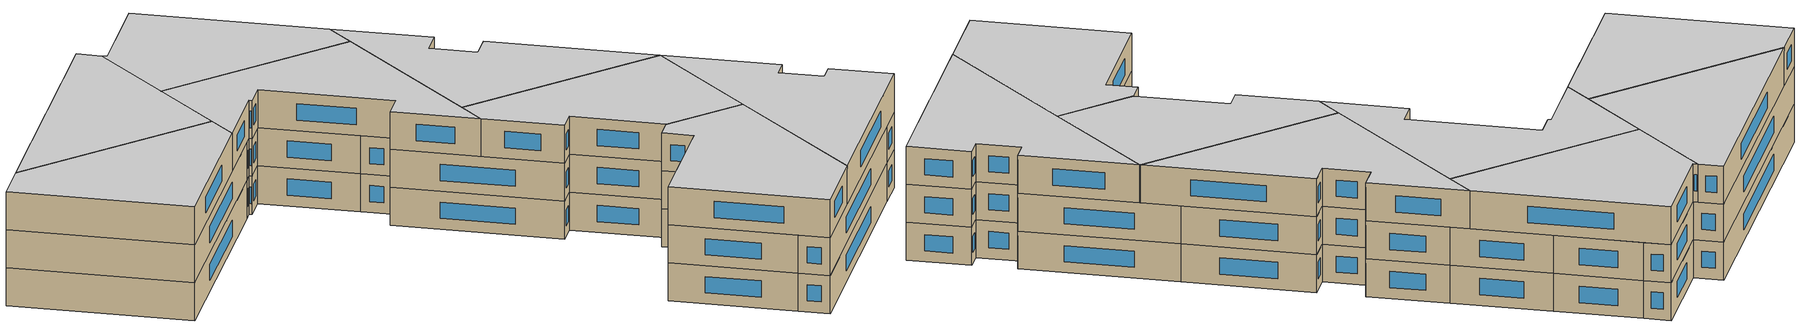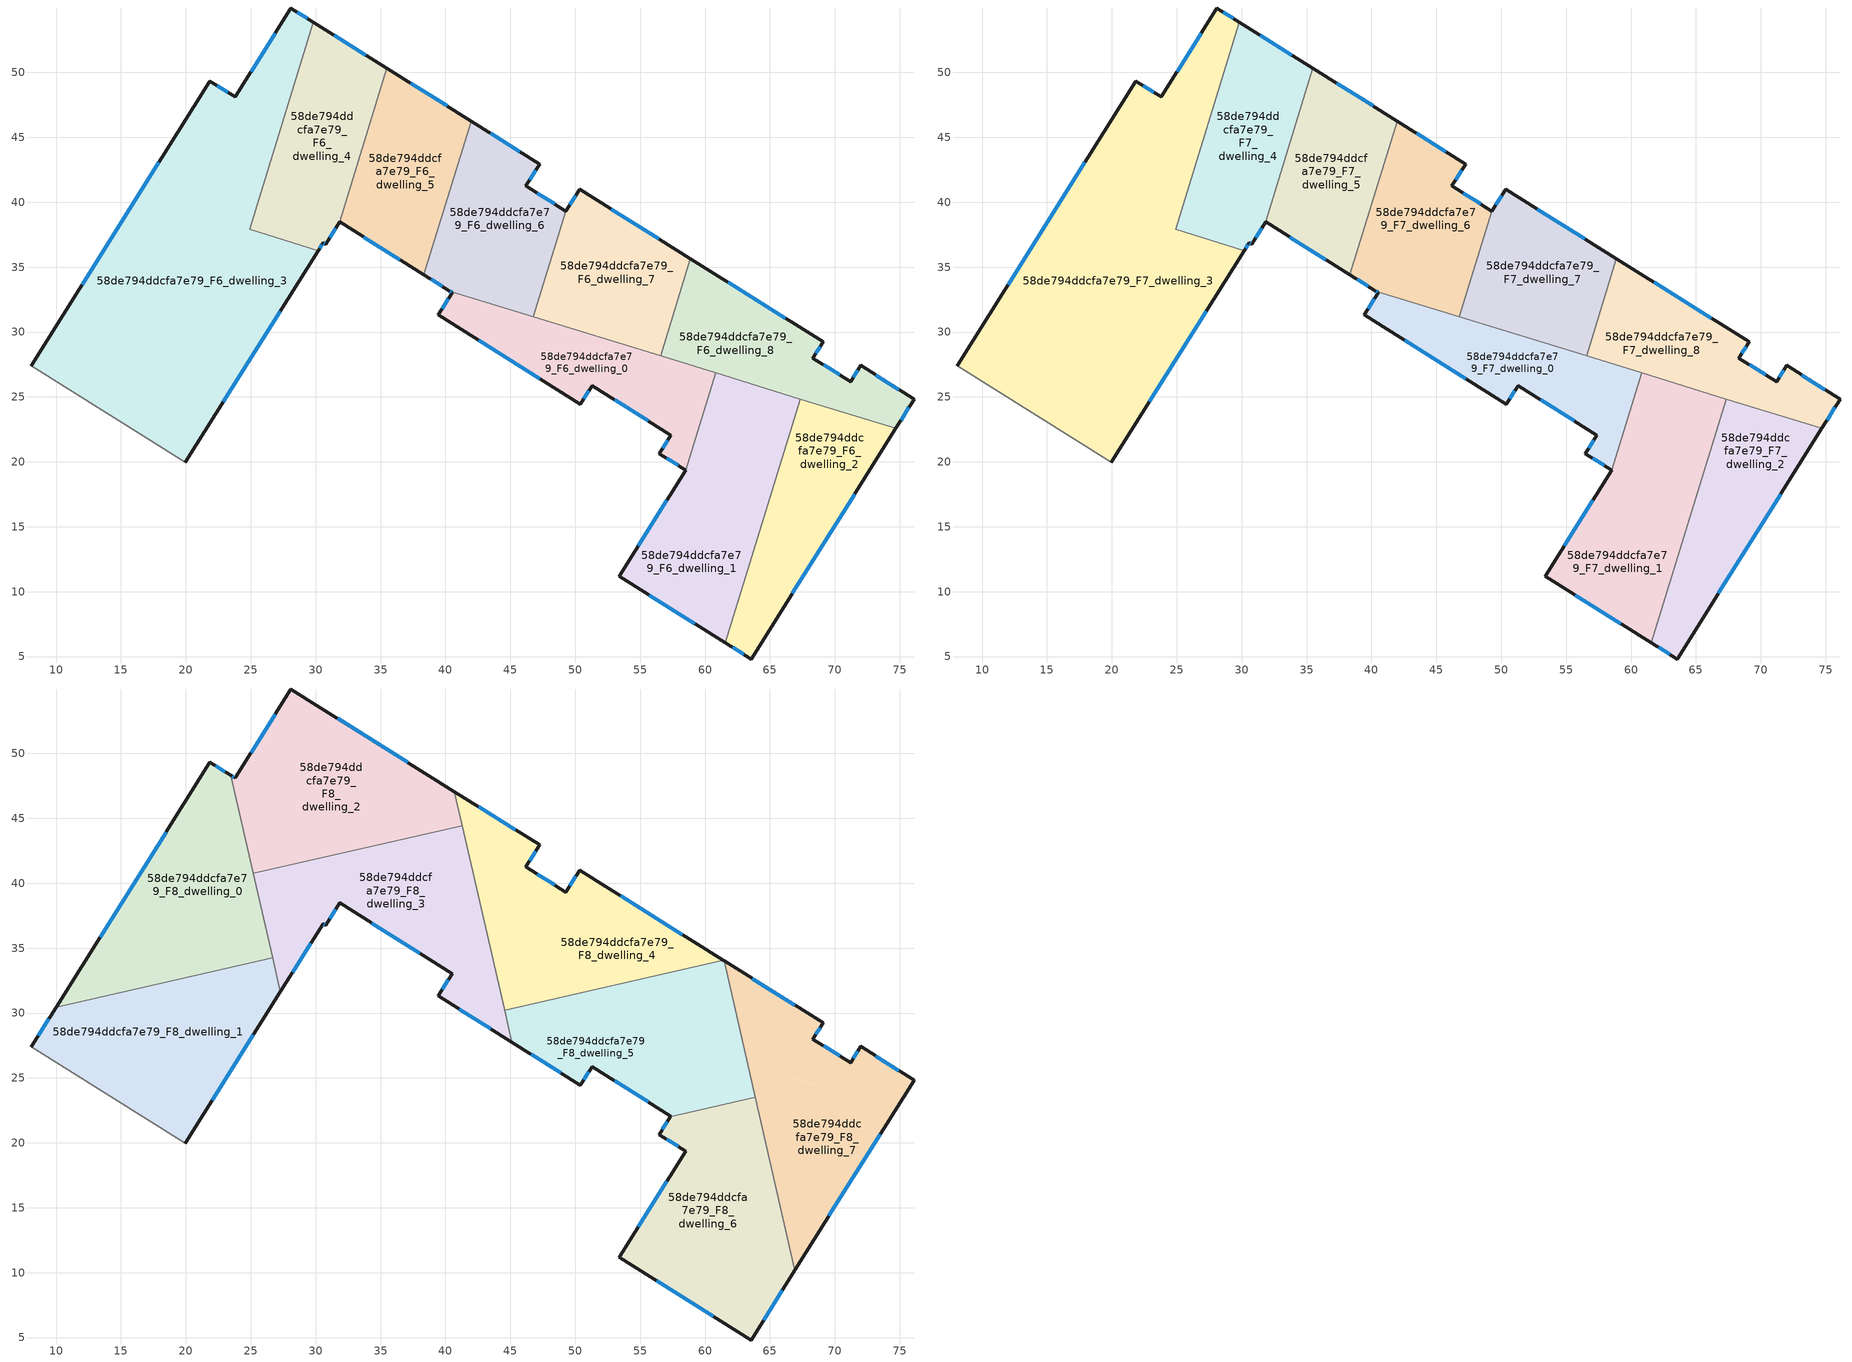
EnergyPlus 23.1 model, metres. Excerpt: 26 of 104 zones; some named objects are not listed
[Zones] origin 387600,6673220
58de794ddcfa7e79_F6_dwelling_0
 floor to 58de794ddcfa7e79_F5_dwelling_0 (EU_floor_Construction): 60.82,26.85 58.51,19.36 56.47,20.63 57.36,22.06 51.29,25.87 50.4,24.45 39.44,31.32 40.51,33.04 40.32,33.16 z18
 wall outside (EU_wall_Construction): 40.32,33.16 40.51,33.04 39.44,31.32 50.4,24.45 51.29,25.87 57.36,22.06 56.47,20.63 58.51,19.36 z18:21
 wall to 58de794ddcfa7e79_F6_dwelling_1 (EU_wall_Construction): 58.51,19.36 60.82,26.85 z18:21
 wall to 58de794ddcfa7e79_F6_dwelling_7 (EU_wall_Construction): 56.57,28.16 46.78,31.17 z18:21
 wall to 58de794ddcfa7e79_F6_dwelling_6 (EU_wall_Construction): 46.78,31.17 40.32,33.16 z18:21
 wall to 58de794ddcfa7e79_F6_dwelling_8 (EU_wall_Construction): 60.81,26.85 56.57,28.16 z18:21
 window (EU_Window_Construction): 40.21,32.55 39.75,31.81 / 40.37,33.13 40.46,33.07 / 57.06,20.27 57.93,19.72 / 57.11,21.66 56.73,21.04 / 53.03,24.78 55.63,23.15 / 50.66,24.85 51.04,25.46 / 42.57,29.36 47.27,26.41 z18.86:20.14
58de794ddcfa7e79_F6_dwelling_1
 floor to 58de794ddcfa7e79_F5_dwelling_1 (EU_floor_Construction): 67.35,24.84 61.56,6.06 53.38,11.19 58.51,19.36 60.82,26.85 z18
 wall outside (EU_wall_Construction): 58.51,19.36 53.38,11.19 61.56,6.06 z18:21
 wall to 58de794ddcfa7e79_F6_dwelling_2 (EU_wall_Construction): 61.56,6.06 67.35,24.84 z18:21
 wall to 58de794ddcfa7e79_F6_dwelling_8 (EU_wall_Construction): 67.35,24.84 60.82,26.85 z18:21
 window (EU_Window_Construction): 55.72,9.72 59.23,7.52 / 57.04,17.03 54.85,13.53 z18.86:20.14
58de794ddcfa7e79_F6_dwelling_2
 floor to 58de794ddcfa7e79_F5_dwelling_2 (EU_floor_Construction): 74.7,22.58 63.55,4.81 61.56,6.06 67.35,24.84 z18
 wall outside (EU_wall_Construction): 61.56,6.06 63.55,4.81 74.7,22.58 z18:21
 wall to 58de794ddcfa7e79_F6_dwelling_8 (EU_wall_Construction): 74.7,22.58 67.35,24.84 z18:21
 window (EU_Window_Construction): 66.74,9.89 71.52,17.5 / 62.13,5.7 62.98,5.17 z18.86:20.14
58de794ddcfa7e79_F6_dwelling_3
 floor to 58de794ddcfa7e79_F5_dwelling_3 (EU_floor_Construction): 29.83,53.88 24.91,37.9 30.19,36.28 19.94,19.95 8.09,27.39 21.86,49.33 23.8,48.11 28.1,54.97 z18
 wall outside (EU_wall_Construction): 29.83,53.88 28.1,54.97 23.8,48.11 21.86,49.33 8.09,27.39 / 19.94,19.95 30.19,36.28 z18:21
 wall to 58de794ddcfa7e79_F6_dwelling_4 (EU_wall_Construction): 30.19,36.28 24.91,37.9 29.83,53.88 z18:21
 wall adiabatic (EU_wall_Construction): 8.09,27.39 19.94,19.95 z18:21
 window (EU_Window_Construction): 23.24,48.46 22.41,48.98 / 26.87,53.01 25.03,50.07 / 29.34,54.19 28.59,54.66 / 22.87,24.62 27.26,31.61 / 17.92,43.07 12.02,33.66 z18.86:20.14
58de794ddcfa7e79_F6_dwelling_4
 floor to 58de794ddcfa7e79_F5_dwelling_4 (EU_floor_Construction): 35.49,50.33 31.84,38.48 30.76,36.77 30.57,36.89 30.19,36.28 24.91,37.9 29.83,53.88 z18
 wall outside (EU_wall_Construction): 35.49,50.33 29.83,53.88 / 30.19,36.28 30.57,36.89 30.76,36.77 31.84,38.48 z18:21
 wall to 58de794ddcfa7e79_F6_dwelling_5 (EU_wall_Construction): 31.84,38.48 35.49,50.33 z18:21
 window (EU_Window_Construction): 33.87,51.35 31.45,52.87 / 31.07,37.26 31.53,37.99 / 30.63,36.86 30.71,36.8 / 30.3,36.45 30.46,36.72 z18.86:20.14
58de794ddcfa7e79_F6_dwelling_5
 floor to 58de794ddcfa7e79_F5_dwelling_5 (EU_floor_Construction): 41.98,46.26 38.33,34.41 31.84,38.48 35.49,50.33 z18
 wall outside (EU_wall_Construction): 41.98,46.26 35.49,50.33 / 31.84,38.48 38.33,34.41 z18:21
 wall to 58de794ddcfa7e79_F6_dwelling_6 (EU_wall_Construction): 38.33,34.41 41.98,46.26 z18:21
 window (EU_Window_Construction): 40.12,47.42 37.34,49.17 / 33.69,37.32 36.47,35.57 z18.86:20.14
58de794ddcfa7e79_F6_dwelling_6
 floor to 58de794ddcfa7e79_F5_dwelling_6 (EU_floor_Construction): 47.25,42.95 46.2,41.27 49.29,39.32 46.78,31.17 40.32,33.16 38.33,34.41 41.98,46.26 z18
 wall outside (EU_wall_Construction): 38.33,34.41 40.32,33.16 / 49.29,39.32 46.2,41.27 47.25,42.95 41.98,46.26 z18:21
 wall to 58de794ddcfa7e79_F6_dwelling_7 (EU_wall_Construction): 46.78,31.17 49.29,39.32 z18:21
 window (EU_Window_Construction): 38.9,34.05 39.75,33.52 / 45.74,43.89 43.48,45.31 / 46.5,41.75 46.95,42.47 / 48.41,39.87 47.08,40.71 z18.86:20.14
58de794ddcfa7e79_F6_dwelling_7
 floor to 58de794ddcfa7e79_F5_dwelling_7 (EU_floor_Construction): 58.88,35.65 56.57,28.16 46.78,31.17 49.29,39.32 50.35,41 z18
 wall outside (EU_wall_Construction): 58.88,35.65 50.35,41 49.29,39.32 z18:21
 wall to 58de794ddcfa7e79_F6_dwelling_8 (EU_wall_Construction): 56.57,28.16 58.88,35.65 z18:21
 window (EU_Window_Construction): 50.05,40.52 49.59,39.8 / 56.44,37.18 52.79,39.47 z18.86:20.14
58de794ddcfa7e79_F6_dwelling_8
 floor to 58de794ddcfa7e79_F5_dwelling_8 (EU_floor_Construction): 71.99,27.42 76.12,24.83 74.7,22.58 56.57,28.16 58.88,35.65 69.1,29.24 68.32,27.99 71.21,26.18 z18
 wall outside (EU_wall_Construction): 74.7,22.58 76.12,24.83 71.99,27.42 71.21,26.18 68.32,27.99 69.1,29.24 58.88,35.65 z18:21
 window (EU_Window_Construction): 71.77,27.07 71.43,26.53 / 74.94,25.57 73.17,26.68 / 75.11,23.22 75.71,24.19 / 66.18,31.07 61.8,33.82 / 68.54,28.35 68.87,28.88 / 70.38,26.7 69.14,27.47 z18.86:20.14
58de794ddcfa7e79_F7_dwelling_0
 floor to 58de794ddcfa7e79_F6_dwelling_0 (EU_floor_Construction): 60.82,26.85 58.51,19.36 56.47,20.63 57.36,22.06 51.29,25.87 50.4,24.45 39.44,31.32 40.51,33.04 40.32,33.16 z21
 wall outside (EU_wall_Construction): 40.32,33.16 40.51,33.04 39.44,31.32 50.4,24.45 51.29,25.87 57.36,22.06 56.47,20.63 58.51,19.36 z21:24
 wall to 58de794ddcfa7e79_F7_dwelling_1 (EU_wall_Construction): 58.51,19.36 60.82,26.85 z21:24
 wall to 58de794ddcfa7e79_F7_dwelling_7 (EU_wall_Construction): 56.57,28.16 46.78,31.17 z21:24
 wall to 58de794ddcfa7e79_F7_dwelling_6 (EU_wall_Construction): 46.78,31.17 40.32,33.16 z21:24
 wall to 58de794ddcfa7e79_F7_dwelling_8 (EU_wall_Construction): 60.81,26.85 56.57,28.16 z21:24
 window (EU_Window_Construction): 40.21,32.55 39.75,31.81 / 40.37,33.13 40.46,33.07 / 57.06,20.27 57.93,19.72 / 57.11,21.66 56.73,21.04 / 53.03,24.78 55.63,23.15 / 50.66,24.85 51.04,25.46 / 42.57,29.36 47.27,26.41 z21.86:23.14
58de794ddcfa7e79_F7_dwelling_1
 floor to 58de794ddcfa7e79_F6_dwelling_1 (EU_floor_Construction): 67.35,24.84 61.56,6.06 53.38,11.19 58.51,19.36 60.82,26.85 z21
 wall outside (EU_wall_Construction): 58.51,19.36 53.38,11.19 61.56,6.06 z21:24
 wall to 58de794ddcfa7e79_F7_dwelling_2 (EU_wall_Construction): 61.56,6.06 67.35,24.84 z21:24
 wall to 58de794ddcfa7e79_F7_dwelling_8 (EU_wall_Construction): 67.35,24.84 60.82,26.85 z21:24
 window (EU_Window_Construction): 55.72,9.72 59.23,7.52 / 57.04,17.03 54.85,13.53 z21.86:23.14
58de794ddcfa7e79_F7_dwelling_2
 floor to 58de794ddcfa7e79_F6_dwelling_2 (EU_floor_Construction): 74.7,22.58 63.55,4.81 61.56,6.06 67.35,24.84 z21
 wall outside (EU_wall_Construction): 61.56,6.06 63.55,4.81 74.7,22.58 z21:24
 wall to 58de794ddcfa7e79_F7_dwelling_8 (EU_wall_Construction): 74.7,22.58 67.35,24.84 z21:24
 window (EU_Window_Construction): 66.74,9.89 71.52,17.5 / 62.13,5.7 62.98,5.17 z21.86:23.14
58de794ddcfa7e79_F7_dwelling_3
 floor to 58de794ddcfa7e79_F6_dwelling_3 (EU_floor_Construction): 29.83,53.88 24.91,37.9 30.19,36.28 19.94,19.95 8.09,27.39 21.86,49.33 23.8,48.11 28.1,54.97 z21
 wall outside (EU_wall_Construction): 29.83,53.88 28.1,54.97 23.8,48.11 21.86,49.33 8.09,27.39 / 19.94,19.95 30.19,36.28 z21:24
 wall to 58de794ddcfa7e79_F7_dwelling_4 (EU_wall_Construction): 30.19,36.28 24.91,37.9 29.83,53.88 z21:24
 wall adiabatic (EU_wall_Construction): 8.09,27.39 19.94,19.95 z21:24
 window (EU_Window_Construction): 23.24,48.46 22.41,48.98 / 26.87,53.01 25.03,50.07 / 29.34,54.19 28.59,54.66 / 22.87,24.62 27.26,31.61 / 17.92,43.07 12.02,33.66 z21.86:23.14
58de794ddcfa7e79_F7_dwelling_4
 floor to 58de794ddcfa7e79_F6_dwelling_4 (EU_floor_Construction): 35.49,50.33 31.84,38.48 30.76,36.77 30.57,36.89 30.19,36.28 24.91,37.9 29.83,53.88 z21
 wall outside (EU_wall_Construction): 35.49,50.33 29.83,53.88 / 30.19,36.28 30.57,36.89 30.76,36.77 31.84,38.48 z21:24
 wall to 58de794ddcfa7e79_F7_dwelling_5 (EU_wall_Construction): 31.84,38.48 35.49,50.33 z21:24
 window (EU_Window_Construction): 33.87,51.35 31.45,52.87 / 31.07,37.26 31.53,37.99 / 30.63,36.86 30.71,36.8 / 30.3,36.45 30.46,36.72 z21.86:23.14
58de794ddcfa7e79_F7_dwelling_5
 floor to 58de794ddcfa7e79_F6_dwelling_5 (EU_floor_Construction): 41.98,46.26 38.33,34.41 31.84,38.48 35.49,50.33 z21
 wall outside (EU_wall_Construction): 41.98,46.26 35.49,50.33 / 31.84,38.48 38.33,34.41 z21:24
 wall to 58de794ddcfa7e79_F7_dwelling_6 (EU_wall_Construction): 38.33,34.41 41.98,46.26 z21:24
 window (EU_Window_Construction): 40.12,47.42 37.34,49.17 / 33.69,37.32 36.47,35.57 z21.86:23.14
58de794ddcfa7e79_F7_dwelling_6
 floor to 58de794ddcfa7e79_F6_dwelling_6 (EU_floor_Construction): 47.25,42.95 46.2,41.27 49.29,39.32 46.78,31.17 40.32,33.16 38.33,34.41 41.98,46.26 z21
 wall outside (EU_wall_Construction): 38.33,34.41 40.32,33.16 / 49.29,39.32 46.2,41.27 47.25,42.95 41.98,46.26 z21:24
 wall to 58de794ddcfa7e79_F7_dwelling_7 (EU_wall_Construction): 46.78,31.17 49.29,39.32 z21:24
 window (EU_Window_Construction): 38.9,34.05 39.75,33.52 / 45.74,43.89 43.48,45.31 / 46.5,41.75 46.95,42.47 / 48.41,39.87 47.08,40.71 z21.86:23.14
58de794ddcfa7e79_F7_dwelling_7
 floor to 58de794ddcfa7e79_F6_dwelling_7 (EU_floor_Construction): 58.88,35.65 56.57,28.16 46.78,31.17 49.29,39.32 50.35,41 z21
 wall outside (EU_wall_Construction): 58.88,35.65 50.35,41 49.29,39.32 z21:24
 wall to 58de794ddcfa7e79_F7_dwelling_8 (EU_wall_Construction): 56.57,28.16 58.88,35.65 z21:24
 window (EU_Window_Construction): 50.05,40.52 49.59,39.8 / 56.44,37.18 52.79,39.47 z21.86:23.14
58de794ddcfa7e79_F7_dwelling_8
 floor to 58de794ddcfa7e79_F6_dwelling_8 (EU_floor_Construction): 71.99,27.42 76.12,24.83 74.7,22.58 56.57,28.16 58.88,35.65 69.1,29.24 68.32,27.99 71.21,26.18 z21
 wall outside (EU_wall_Construction): 74.7,22.58 76.12,24.83 71.99,27.42 71.21,26.18 68.32,27.99 69.1,29.24 58.88,35.65 z21:24
 window (EU_Window_Construction): 71.77,27.07 71.43,26.53 / 74.94,25.57 73.17,26.68 / 75.11,23.22 75.71,24.19 / 66.18,31.07 61.8,33.82 / 68.54,28.35 68.87,28.88 / 70.38,26.7 69.14,27.47 z21.86:23.14
58de794ddcfa7e79_F8_dwelling_0
 floor to 58de794ddcfa7e79_F7_dwelling_3 (EU_floor_Construction): 23.47,48.32 25.45,39.66 24.91,37.9 25.92,37.59 26.69,34.26 10,30.44 21.86,49.33 z24
 floor to 58de794ddcfa7e79_F7_dwelling_4 (EU_floor_Construction): 25.45,39.66 25.92,37.59 24.91,37.9 z24
 wall outside (EU_wall_Construction): 23.47,48.32 21.86,49.33 10,30.44 z24:27
 wall to 58de794ddcfa7e79_F8_dwelling_1 (EU_wall_Construction): 10,30.44 26.69,34.26 z24:27
 wall to 58de794ddcfa7e79_F8_dwelling_2 (EU_wall_Construction): 25.2,40.77 23.47,48.32 z24:27
 wall to 58de794ddcfa7e79_F8_dwelling_3 (EU_wall_Construction): 26.69,34.26 25.2,40.77 z24:27
 window (EU_Window_Construction): 23.01,48.61 22.32,49.04 / 18.47,43.94 13.39,35.84 z24.86:26.14
 ceiling to 58de794ddcfa7e79_F9_dwelling_0 (EU_floor_Construction): 26.69,34.26 23.47,48.32 21.86,49.33 10,30.44 z27
58de794ddcfa7e79_F8_dwelling_1
 floor to 58de794ddcfa7e79_F7_dwelling_3 (EU_floor_Construction): 26.69,34.26 27.28,31.65 19.94,19.96 8.09,27.39 10,30.44 z24
 wall outside (EU_wall_Construction): 19.95,19.96 27.28,31.65 / 10,30.44 8.09,27.39 z24:27
 wall adiabatic (EU_wall_Construction): 8.09,27.39 19.95,19.96 z24:27
 wall to 58de794ddcfa7e79_F8_dwelling_3 (EU_wall_Construction): 27.28,31.65 26.69,34.26 z24:27
 window (EU_Window_Construction): 22.04,23.3 25.19,28.31 / 9.45,29.57 8.63,28.26 z24.86:26.14
 ceiling to 58de794ddcfa7e79_F9_dwelling_1 (EU_floor_Construction): 19.95,19.96 27.28,31.65 26.69,34.26 10,30.44 8.09,27.39 z27
58de794ddcfa7e79_F8_dwelling_2
 floor to 58de794ddcfa7e79_F7_dwelling_4 (EU_floor_Construction): 35.49,50.33 33.1,42.57 25.84,40.91 29.83,53.88 z24
 floor to 58de794ddcfa7e79_F7_dwelling_3 (EU_floor_Construction): 29.83,53.88 25.84,40.91 25.2,40.77 23.47,48.32 23.8,48.11 28.1,54.97 z24
 floor to 58de794ddcfa7e79_F7_dwelling_5 (EU_floor_Construction): 40.7,47.06 41.29,44.45 33.1,42.57 35.49,50.33 z24
 wall outside (EU_wall_Construction): 40.7,47.06 28.1,54.97 23.8,48.11 23.47,48.32 z24:27
 wall to 58de794ddcfa7e79_F8_dwelling_3 (EU_wall_Construction): 25.2,40.77 41.29,44.45 z24:27
 wall to 58de794ddcfa7e79_F8_dwelling_4 (EU_wall_Construction): 41.29,44.45 40.7,47.06 z24:27
 window (EU_Window_Construction): 26.87,53.01 25.03,50.07 / 37.1,49.32 31.7,52.71 / 23.7,48.17 23.56,48.26 z24.86:26.14
 ceiling to 58de794ddcfa7e79_F9_dwelling_2 (EU_floor_Construction): 41.29,44.45 40.7,47.06 28.1,54.97 23.8,48.11 23.47,48.32 25.2,40.77 z27
58de794ddcfa7e79_F8_dwelling_3
 floor to 58de794ddcfa7e79_F7_dwelling_5 (EU_floor_Construction): 41.29,44.45 41.35,44.22 38.33,34.41 31.84,38.48 33.1,42.57 z24
 floor to 58de794ddcfa7e79_F7_dwelling_0 (EU_floor_Construction): 44.15,31.98 45.11,27.77 39.44,31.33 40.51,33.04 40.32,33.16 z24
 floor to 58de794ddcfa7e79_F7_dwelling_4 (EU_floor_Construction): 33.1,42.57 31.84,38.48 30.76,36.77 30.57,36.89 30.19,36.28 25.92,37.59 25.45,39.66 25.84,40.91 z24
 floor to 58de794ddcfa7e79_F7_dwelling_6 (EU_floor_Construction): 41.35,44.22 44.15,31.98 40.32,33.16 38.33,34.41 z24
 floor to 58de794ddcfa7e79_F7_dwelling_3 (EU_floor_Construction): 30.19,36.28 27.28,31.65 25.92,37.59 z24; 25.84,40.91 25.45,39.66 25.2,40.77 z24
 wall outside (EU_wall_Construction): 27.28,31.65 30.57,36.89 30.77,36.77 31.84,38.49 40.51,33.04 39.44,31.33 45.11,27.77 z24:27
 wall to 58de794ddcfa7e79_F8_dwelling_5 (EU_wall_Construction): 45.11,27.77 44.56,30.2 z24:27
 wall to 58de794ddcfa7e79_F8_dwelling_4 (EU_wall_Construction): 44.55,30.2 41.29,44.45 z24:27
 window (EU_Window_Construction): 31.07,37.26 31.53,38 / 30.63,36.86 30.71,36.81 / 28.22,33.15 29.63,35.39 / 41.06,30.31 43.49,28.78 / 40.21,32.55 39.75,31.82 / 34.32,36.93 38.03,34.6 z24.86:26.14
 ceiling to 58de794ddcfa7e79_F9_dwelling_3 (EU_floor_Construction): 45.11,27.77 41.29,44.45 25.2,40.77 27.28,31.65 30.57,36.89 30.77,36.77 31.84,38.49 40.51,33.04 39.44,31.33 z27
58de794ddcfa7e79_F8_dwelling_4
 floor to 58de794ddcfa7e79_F7_dwelling_7 (EU_floor_Construction): 58.88,35.65 58.16,33.32 47.64,30.91 46.78,31.17 49.29,39.32 50.35,41 z24
 floor to 58de794ddcfa7e79_F7_dwelling_6 (EU_floor_Construction): 47.25,42.95 46.2,41.27 49.29,39.32 46.78,31.17 44.15,31.98 41.35,44.22 41.98,46.26 z24
 floor to 58de794ddcfa7e79_F7_dwelling_0 (EU_floor_Construction): 47.64,30.91 44.56,30.2 44.15,31.98 z24
 floor to 58de794ddcfa7e79_F7_dwelling_5 (EU_floor_Construction): 41.98,46.26 41.35,44.22 40.7,47.06 z24
 floor to 58de794ddcfa7e79_F7_dwelling_8 (EU_floor_Construction): 61.41,34.06 58.16,33.32 58.88,35.65 z24
 wall outside (EU_wall_Construction): 61.41,34.06 50.35,41 49.29,39.32 46.2,41.27 47.25,42.95 40.7,47.06 z24:27
 wall to 58de794ddcfa7e79_F8_dwelling_5 (EU_wall_Construction): 44.55,30.2 61.41,34.06 z24:27
 window (EU_Window_Construction): 46.5,41.75 46.95,42.47 / 48.41,39.87 47.08,40.71 / 50.05,40.52 49.59,39.8 / 58.25,36.04 53.51,39.02 / 45.38,44.12 42.57,45.89 z24.86:26.14
 ceiling to 58de794ddcfa7e79_F9_dwelling_4 (EU_floor_Construction): 61.41,34.06 50.35,41 49.29,39.32 46.2,41.27 47.25,42.95 40.7,47.06 44.55,30.2 z27
58de794ddcfa7e79_F8_dwelling_5
 floor to 58de794ddcfa7e79_F7_dwelling_0 (EU_floor_Construction): 60.82,26.85 59.48,22.51 57.34,22.02 57.36,22.07 51.3,25.87 50.4,24.45 45.11,27.77 44.55,30.2 47.64,30.91 z24
 floor to 58de794ddcfa7e79_F7_dwelling_7 (EU_floor_Construction): 58.16,33.32 56.57,28.16 47.64,30.91 z24
 floor to 58de794ddcfa7e79_F7_dwelling_8 (EU_floor_Construction): 61.46,34.03 63.28,26.09 56.57,28.16 58.16,33.32 61.41,34.06 z24
 floor to 58de794ddcfa7e79_F7_dwelling_1 (EU_floor_Construction): 63.28,26.09 63.87,23.51 59.48,22.51 60.82,26.85 z24
 wall outside (EU_wall_Construction): 45.11,27.77 50.4,24.45 51.3,25.87 57.36,22.07 57.34,22.02 / 61.46,34.03 61.41,34.06 z24:27
 wall to 58de794ddcfa7e79_F8_dwelling_6 (EU_wall_Construction): 57.34,22.02 63.87,23.51 z24:27
 wall to 58de794ddcfa7e79_F8_dwelling_7 (EU_wall_Construction): 63.87,23.51 61.46,34.03 z24:27
 window (EU_Window_Construction): 50.66,24.85 51.04,25.46 / 46.62,26.82 48.89,25.39 / 53.03,24.78 55.63,23.15 z24.86:26.14
 ceiling to 58de794ddcfa7e79_F9_dwelling_5 (EU_floor_Construction): 63.87,23.51 61.46,34.03 61.41,34.06 44.55,30.2 45.11,27.77 50.4,24.45 51.3,25.87 57.36,22.07 57.34,22.02 z27
58de794ddcfa7e79_F8_dwelling_6
 floor to 58de794ddcfa7e79_F7_dwelling_1 (EU_floor_Construction): 63.87,23.51 65.18,17.8 61.56,6.06 53.38,11.19 58.51,19.36 59.48,22.51 z24
 floor to 58de794ddcfa7e79_F7_dwelling_0 (EU_floor_Construction): 59.48,22.51 58.51,19.36 56.47,20.64 57.34,22.02 z24
 floor to 58de794ddcfa7e79_F7_dwelling_2 (EU_floor_Construction): 65.18,17.8 66.92,10.18 63.55,4.81 61.56,6.06 z24
 wall outside (EU_wall_Construction): 57.34,22.02 56.47,20.64 58.51,19.36 53.38,11.19 63.55,4.81 66.92,10.18 z24:27
 wall to 58de794ddcfa7e79_F8_dwelling_7 (EU_wall_Construction): 66.92,10.18 63.87,23.51 z24:27
 window (EU_Window_Construction): 57.05,17.03 54.85,13.53 / 57.06,20.27 57.93,19.72 / 57.09,21.62 56.72,21.03 / 64.52,6.34 65.96,8.64 / 56.29,9.37 60.65,6.63 z24.86:26.14
 ceiling to 58de794ddcfa7e79_F9_dwelling_6 (EU_floor_Construction): 63.55,4.81 66.92,10.18 63.87,23.51 57.34,22.02 56.47,20.64 58.51,19.36 53.38,11.19 z27
58de794ddcfa7e79_F8_dwelling_7
 floor to 58de794ddcfa7e79_F7_dwelling_2 (EU_floor_Construction): 74.7,22.58 66.92,10.18 65.18,17.8 67.35,24.84 z24
 floor to 58de794ddcfa7e79_F7_dwelling_8 (EU_floor_Construction): 71.99,27.42 76.12,24.83 74.7,22.58 63.28,26.09 61.46,34.03 69.1,29.24 68.32,27.99 71.21,26.18 z24
 floor to 58de794ddcfa7e79_F7_dwelling_1 (EU_floor_Construction): 67.35,24.84 65.18,17.8 63.28,26.09 z24
 wall outside (EU_wall_Construction): 66.92,10.18 76.12,24.83 71.99,27.42 71.21,26.18 68.32,27.99 69.1,29.24 61.46,34.03 z24:27
 window (EU_Window_Construction): 68.54,28.35 68.88,28.88 / 70.38,26.7 69.14,27.48 / 71.77,27.07 71.43,26.53 / 74.94,25.57 73.17,26.68 / 69.55,14.36 73.49,20.64 / 66.92,30.61 63.64,32.66 z24.86:26.14
 ceiling to 58de794ddcfa7e79_F9_dwelling_7 (EU_floor_Construction): 66.92,10.18 76.12,24.83 71.99,27.42 71.21,26.18 68.32,27.99 69.1,29.24 61.46,34.03 z27
[Building]
EU S2 Campaign: North Axis=0; Terrain=City; Solar Distribution=FullExterior
[Site:Location]
Helsinki-Vantaa.AP: Latitude=60.317; Longitude=24.963; Time Zone=2; Elevation=54.6
[SizingPeriod:WeatherFileDays]
AnnualSizingPeriod: Begin Month=1; Begin Day of Month=1; End Month=12; End Day of Month=31; Day of Week for Start Day=Monday; Use Weather File Daylight Saving Period=No; Use Weather File Rain and Snow Indicators=No
[MATERIAL]
EU_InternalMass_Material: Roughness=MediumRough; Thickness=0.1; Conductivity=1; Density=1800; Specific Heat=900; Thermal Absorptance=0.9; Solar Absorptance=0.7; Visible Absorptance=0.7
[MATERIAL:NOMASS] Roughness=MediumRough; Thermal Absorptance=0.9; Solar Absorptance=0.7; Visible Absorptance=0.7
Name | Thermal Resistance
EU_wall_NoMass | 5.91765
EU_floor_NoMass | 6.2875
[WINDOWMATERIAL:SIMPLEGLAZINGSYSTEM]
EU_Window_SimpleGlazing: UFactor=0.994035; Solar Heat Gain Coefficient=0.7; Visible Transmittance=0.7
[CONSTRUCTION]
EU_wall_Construction: EU_wall_NoMass
EU_floor_Construction: EU_floor_NoMass
EU_Window_Construction: EU_Window_SimpleGlazing
EU_InternalMass_Construction: EU_InternalMass_Material
[ZONE] Type=1; Multiplier=1; Ceiling Height=autocalculate; Floor Area=autocalculate; Part of Total Floor Area=Yes
Name | Volume
58de794ddcfa7e79_F6_dwelling_0; 58de794ddcfa7e79_F7_dwelling_0 | 283.638
58de794ddcfa7e79_F8_dwelling_0 | 434.124
58de794ddcfa7e79_F6_dwelling_1; 58de794ddcfa7e79_F7_dwelling_1 | 421.529
58de794ddcfa7e79_F8_dwelling_1 | 434.162
58de794ddcfa7e79_F6_dwelling_2; 58de794ddcfa7e79_F7_dwelling_2 | 300.791
58de794ddcfa7e79_F8_dwelling_2 | 434.097
58de794ddcfa7e79_F6_dwelling_3; 58de794ddcfa7e79_F7_dwelling_3 | 1019.98
58de794ddcfa7e79_F8_dwelling_3 | 434.099
58de794ddcfa7e79_F6_dwelling_4; 58de794ddcfa7e79_F7_dwelling_4 | 303.579
58de794ddcfa7e79_F8_dwelling_4 | 426.879
58de794ddcfa7e79_F6_dwelling_5; 58de794ddcfa7e79_F7_dwelling_5 | 275.238
58de794ddcfa7e79_F8_dwelling_5 | 426.9375
58de794ddcfa7e79_F6_dwelling_6; 58de794ddcfa7e79_F7_dwelling_6 | 297.292
58de794ddcfa7e79_F8_dwelling_6 | 448.594
58de794ddcfa7e79_F6_dwelling_7; 58de794ddcfa7e79_F7_dwelling_7 | 281.511
58de794ddcfa7e79_F8_dwelling_7 | 434.069
58de794ddcfa7e79_F6_dwelling_8; 58de794ddcfa7e79_F7_dwelling_8 | 289.388
[INTERNALMASS] Construction=EU_InternalMass_Construction
Name | Zone or ZoneList | Surface Area
58de794ddcfa7e79_F6_dwelling_0_EU_InternalMass | 58de794ddcfa7e79_F6_dwelling_0 | 94.546
58de794ddcfa7e79_F6_dwelling_1_EU_InternalMass | 58de794ddcfa7e79_F6_dwelling_1 | 140.51
58de794ddcfa7e79_F6_dwelling_2_EU_InternalMass | 58de794ddcfa7e79_F6_dwelling_2 | 100.264
58de794ddcfa7e79_F6_dwelling_3_EU_InternalMass | 58de794ddcfa7e79_F6_dwelling_3 | 339.994
58de794ddcfa7e79_F6_dwelling_4_EU_InternalMass | 58de794ddcfa7e79_F6_dwelling_4 | 101.193
58de794ddcfa7e79_F6_dwelling_5_EU_InternalMass | 58de794ddcfa7e79_F6_dwelling_5 | 91.7463
58de794ddcfa7e79_F6_dwelling_6_EU_InternalMass | 58de794ddcfa7e79_F6_dwelling_6 | 99.0975
58de794ddcfa7e79_F6_dwelling_7_EU_InternalMass | 58de794ddcfa7e79_F6_dwelling_7 | 93.8366
58de794ddcfa7e79_F6_dwelling_8_EU_InternalMass | 58de794ddcfa7e79_F6_dwelling_8 | 96.4626
58de794ddcfa7e79_F7_dwelling_0_EU_InternalMass | 58de794ddcfa7e79_F7_dwelling_0 | 94.546
58de794ddcfa7e79_F7_dwelling_1_EU_InternalMass | 58de794ddcfa7e79_F7_dwelling_1 | 140.51
58de794ddcfa7e79_F7_dwelling_2_EU_InternalMass | 58de794ddcfa7e79_F7_dwelling_2 | 100.264
58de794ddcfa7e79_F7_dwelling_3_EU_InternalMass | 58de794ddcfa7e79_F7_dwelling_3 | 339.994
58de794ddcfa7e79_F7_dwelling_4_EU_InternalMass | 58de794ddcfa7e79_F7_dwelling_4 | 101.193
58de794ddcfa7e79_F7_dwelling_5_EU_InternalMass | 58de794ddcfa7e79_F7_dwelling_5 | 91.7463
58de794ddcfa7e79_F7_dwelling_6_EU_InternalMass | 58de794ddcfa7e79_F7_dwelling_6 | 99.0975
58de794ddcfa7e79_F7_dwelling_7_EU_InternalMass | 58de794ddcfa7e79_F7_dwelling_7 | 93.8366
58de794ddcfa7e79_F7_dwelling_8_EU_InternalMass | 58de794ddcfa7e79_F7_dwelling_8 | 96.4626
58de794ddcfa7e79_F8_dwelling_0_EU_InternalMass | 58de794ddcfa7e79_F8_dwelling_0 | 144.709
58de794ddcfa7e79_F8_dwelling_1_EU_InternalMass | 58de794ddcfa7e79_F8_dwelling_1 | 144.71
58de794ddcfa7e79_F8_dwelling_2_EU_InternalMass | 58de794ddcfa7e79_F8_dwelling_2 | 144.71
58de794ddcfa7e79_F8_dwelling_3_EU_InternalMass | 58de794ddcfa7e79_F8_dwelling_3 | 144.702
58de794ddcfa7e79_F8_dwelling_4_EU_InternalMass | 58de794ddcfa7e79_F8_dwelling_4 | 142.296
58de794ddcfa7e79_F8_dwelling_5_EU_InternalMass | 58de794ddcfa7e79_F8_dwelling_5 | 142.314
58de794ddcfa7e79_F8_dwelling_6_EU_InternalMass | 58de794ddcfa7e79_F8_dwelling_6 | 149.527
58de794ddcfa7e79_F8_dwelling_7_EU_InternalMass | 58de794ddcfa7e79_F8_dwelling_7 | 144.707
[OTHEREQUIPMENT] Fuel Type=Electricity; Design Level Calculation Method=Watts/Area; Power per Zone Floor Area=1; Fraction Latent=0; Fraction Radiant=0; Fraction Lost=0; Carbon Dioxide Generation Rate=0; EndUse Subcategory=EU_Step8_InternalGains
Name | Zone or ZoneList or Space or SpaceList | Schedule
EU_Step8_InternalGain_58de794ddcfa7e79_F6_dwelling_0_f000 | 58de794ddcfa7e79_F6_dwelling_0 | EU_Step8_GainSchedule_58de794ddcfa7e79_F6_dwelling_0_f000
EU_Step8_InternalGain_58de794ddcfa7e79_F6_dwelling_1_f000 | 58de794ddcfa7e79_F6_dwelling_1 | EU_Step8_GainSchedule_58de794ddcfa7e79_F6_dwelling_1_f000
EU_Step8_InternalGain_58de794ddcfa7e79_F6_dwelling_2_f000 | 58de794ddcfa7e79_F6_dwelling_2 | EU_Step8_GainSchedule_58de794ddcfa7e79_F6_dwelling_2_f000
EU_Step8_InternalGain_58de794ddcfa7e79_F6_dwelling_3_f000 | 58de794ddcfa7e79_F6_dwelling_3 | EU_Step8_GainSchedule_58de794ddcfa7e79_F6_dwelling_3_f000
EU_Step8_InternalGain_58de794ddcfa7e79_F6_dwelling_4_f000 | 58de794ddcfa7e79_F6_dwelling_4 | EU_Step8_GainSchedule_58de794ddcfa7e79_F6_dwelling_4_f000
EU_Step8_InternalGain_58de794ddcfa7e79_F6_dwelling_5_f000 | 58de794ddcfa7e79_F6_dwelling_5 | EU_Step8_GainSchedule_58de794ddcfa7e79_F6_dwelling_5_f000
EU_Step8_InternalGain_58de794ddcfa7e79_F6_dwelling_6_f000 | 58de794ddcfa7e79_F6_dwelling_6 | EU_Step8_GainSchedule_58de794ddcfa7e79_F6_dwelling_6_f000
EU_Step8_InternalGain_58de794ddcfa7e79_F6_dwelling_7_f000 | 58de794ddcfa7e79_F6_dwelling_7 | EU_Step8_GainSchedule_58de794ddcfa7e79_F6_dwelling_7_f000
EU_Step8_InternalGain_58de794ddcfa7e79_F6_dwelling_8_f000 | 58de794ddcfa7e79_F6_dwelling_8 | EU_Step8_GainSchedule_58de794ddcfa7e79_F6_dwelling_8_f000
EU_Step8_InternalGain_58de794ddcfa7e79_F7_dwelling_0_f000 | 58de794ddcfa7e79_F7_dwelling_0 | EU_Step8_GainSchedule_58de794ddcfa7e79_F7_dwelling_0_f000
EU_Step8_InternalGain_58de794ddcfa7e79_F7_dwelling_1_f000 | 58de794ddcfa7e79_F7_dwelling_1 | EU_Step8_GainSchedule_58de794ddcfa7e79_F7_dwelling_1_f000
EU_Step8_InternalGain_58de794ddcfa7e79_F7_dwelling_2_f000 | 58de794ddcfa7e79_F7_dwelling_2 | EU_Step8_GainSchedule_58de794ddcfa7e79_F7_dwelling_2_f000
EU_Step8_InternalGain_58de794ddcfa7e79_F7_dwelling_3_f000 | 58de794ddcfa7e79_F7_dwelling_3 | EU_Step8_GainSchedule_58de794ddcfa7e79_F7_dwelling_3_f000
EU_Step8_InternalGain_58de794ddcfa7e79_F7_dwelling_4_f000 | 58de794ddcfa7e79_F7_dwelling_4 | EU_Step8_GainSchedule_58de794ddcfa7e79_F7_dwelling_4_f000
EU_Step8_InternalGain_58de794ddcfa7e79_F7_dwelling_5_f000 | 58de794ddcfa7e79_F7_dwelling_5 | EU_Step8_GainSchedule_58de794ddcfa7e79_F7_dwelling_5_f000
EU_Step8_InternalGain_58de794ddcfa7e79_F7_dwelling_6_f000 | 58de794ddcfa7e79_F7_dwelling_6 | EU_Step8_GainSchedule_58de794ddcfa7e79_F7_dwelling_6_f000
EU_Step8_InternalGain_58de794ddcfa7e79_F7_dwelling_7_f000 | 58de794ddcfa7e79_F7_dwelling_7 | EU_Step8_GainSchedule_58de794ddcfa7e79_F7_dwelling_7_f000
EU_Step8_InternalGain_58de794ddcfa7e79_F7_dwelling_8_f000 | 58de794ddcfa7e79_F7_dwelling_8 | EU_Step8_GainSchedule_58de794ddcfa7e79_F7_dwelling_8_f000
EU_Step8_InternalGain_58de794ddcfa7e79_F8_dwelling_0_f000 | 58de794ddcfa7e79_F8_dwelling_0 | EU_Step8_GainSchedule_58de794ddcfa7e79_F8_dwelling_0_f000
EU_Step8_InternalGain_58de794ddcfa7e79_F8_dwelling_1_f000 | 58de794ddcfa7e79_F8_dwelling_1 | EU_Step8_GainSchedule_58de794ddcfa7e79_F8_dwelling_1_f000
EU_Step8_InternalGain_58de794ddcfa7e79_F8_dwelling_2_f000 | 58de794ddcfa7e79_F8_dwelling_2 | EU_Step8_GainSchedule_58de794ddcfa7e79_F8_dwelling_2_f000
EU_Step8_InternalGain_58de794ddcfa7e79_F8_dwelling_3_f000 | 58de794ddcfa7e79_F8_dwelling_3 | EU_Step8_GainSchedule_58de794ddcfa7e79_F8_dwelling_3_f000
EU_Step8_InternalGain_58de794ddcfa7e79_F8_dwelling_4_f000 | 58de794ddcfa7e79_F8_dwelling_4 | EU_Step8_GainSchedule_58de794ddcfa7e79_F8_dwelling_4_f000
EU_Step8_InternalGain_58de794ddcfa7e79_F8_dwelling_5_f000 | 58de794ddcfa7e79_F8_dwelling_5 | EU_Step8_GainSchedule_58de794ddcfa7e79_F8_dwelling_5_f000
EU_Step8_InternalGain_58de794ddcfa7e79_F8_dwelling_6_f000 | 58de794ddcfa7e79_F8_dwelling_6 | EU_Step8_GainSchedule_58de794ddcfa7e79_F8_dwelling_6_f000
EU_Step8_InternalGain_58de794ddcfa7e79_F8_dwelling_7_f000 | 58de794ddcfa7e79_F8_dwelling_7 | EU_Step8_GainSchedule_58de794ddcfa7e79_F8_dwelling_7_f000
[ZONEVENTILATION:DESIGNFLOWRATE] Schedule=EU_AlwaysOn; Design Flow Rate Calculation Method=AirChanges/Hour; Air Changes per Hour=0.596421; Ventilation Type=Natural; Fan Pressure Rise=0; Fan Total Efficiency=1; Constant Term Coefficient=1; Temperature Term Coefficient=0; Velocity Term Coefficient=0; Velocity Squared Term Coefficient=0; Minimum Indoor Temperature=-100; Maximum Indoor Temperature=100; Delta Temperature=-100; Minimum Outdoor Temperature=-100; Maximum Outdoor Temperature=100; Maximum Wind Speed=40
Name | Zone or ZoneList or Space or SpaceList
EU_ConstantAir_58de794ddcfa7e79_F6_dwelling_0 | 58de794ddcfa7e79_F6_dwelling_0
EU_ConstantAir_58de794ddcfa7e79_F6_dwelling_1 | 58de794ddcfa7e79_F6_dwelling_1
EU_ConstantAir_58de794ddcfa7e79_F6_dwelling_2 | 58de794ddcfa7e79_F6_dwelling_2
EU_ConstantAir_58de794ddcfa7e79_F6_dwelling_3 | 58de794ddcfa7e79_F6_dwelling_3
EU_ConstantAir_58de794ddcfa7e79_F6_dwelling_4 | 58de794ddcfa7e79_F6_dwelling_4
EU_ConstantAir_58de794ddcfa7e79_F6_dwelling_5 | 58de794ddcfa7e79_F6_dwelling_5
EU_ConstantAir_58de794ddcfa7e79_F6_dwelling_6 | 58de794ddcfa7e79_F6_dwelling_6
EU_ConstantAir_58de794ddcfa7e79_F6_dwelling_7 | 58de794ddcfa7e79_F6_dwelling_7
EU_ConstantAir_58de794ddcfa7e79_F6_dwelling_8 | 58de794ddcfa7e79_F6_dwelling_8
EU_ConstantAir_58de794ddcfa7e79_F7_dwelling_0 | 58de794ddcfa7e79_F7_dwelling_0
EU_ConstantAir_58de794ddcfa7e79_F7_dwelling_1 | 58de794ddcfa7e79_F7_dwelling_1
EU_ConstantAir_58de794ddcfa7e79_F7_dwelling_2 | 58de794ddcfa7e79_F7_dwelling_2
EU_ConstantAir_58de794ddcfa7e79_F7_dwelling_3 | 58de794ddcfa7e79_F7_dwelling_3
EU_ConstantAir_58de794ddcfa7e79_F7_dwelling_4 | 58de794ddcfa7e79_F7_dwelling_4
EU_ConstantAir_58de794ddcfa7e79_F7_dwelling_5 | 58de794ddcfa7e79_F7_dwelling_5
EU_ConstantAir_58de794ddcfa7e79_F7_dwelling_6 | 58de794ddcfa7e79_F7_dwelling_6
EU_ConstantAir_58de794ddcfa7e79_F7_dwelling_7 | 58de794ddcfa7e79_F7_dwelling_7
EU_ConstantAir_58de794ddcfa7e79_F7_dwelling_8 | 58de794ddcfa7e79_F7_dwelling_8
EU_ConstantAir_58de794ddcfa7e79_F8_dwelling_0 | 58de794ddcfa7e79_F8_dwelling_0
EU_ConstantAir_58de794ddcfa7e79_F8_dwelling_1 | 58de794ddcfa7e79_F8_dwelling_1
EU_ConstantAir_58de794ddcfa7e79_F8_dwelling_2 | 58de794ddcfa7e79_F8_dwelling_2
EU_ConstantAir_58de794ddcfa7e79_F8_dwelling_3 | 58de794ddcfa7e79_F8_dwelling_3
EU_ConstantAir_58de794ddcfa7e79_F8_dwelling_4 | 58de794ddcfa7e79_F8_dwelling_4
EU_ConstantAir_58de794ddcfa7e79_F8_dwelling_5 | 58de794ddcfa7e79_F8_dwelling_5
EU_ConstantAir_58de794ddcfa7e79_F8_dwelling_6 | 58de794ddcfa7e79_F8_dwelling_6
EU_ConstantAir_58de794ddcfa7e79_F8_dwelling_7 | 58de794ddcfa7e79_F8_dwelling_7
[HVACTEMPLATE:ZONE:IDEALLOADSAIRSYSTEM] System Availability Schedule=EU_AlwaysOn; Maximum Heating Supply Air Temperature=50; Minimum Cooling Supply Air Temperature=13; Maximum Heating Supply Air Humidity Ratio=0.0156; Minimum Cooling Supply Air Humidity Ratio=0.0077; Heating Limit=NoLimit; Cooling Limit=NoLimit; Heating Availability Schedule=EU_AlwaysOn; Cooling Availability Schedule=EU_CoolingOff; Dehumidification Control Type=ConstantSensibleHeatRatio; Cooling Sensible Heat Ratio=0.7; Dehumidification Setpoint=60; Humidification Control Type=None; Humidification Setpoint=30; Outdoor Air Method=None; Outdoor Air Flow Rate per Person=0.00944; Outdoor Air Flow Rate per Zone Floor Area=0; Outdoor Air Flow Rate per Zone=0; Demand Controlled Ventilation Type=None; Outdoor Air Economizer Type=NoEconomizer; Heat Recovery Type=None; Sensible Heat Recovery Effectiveness=0.7; Latent Heat Recovery Effectiveness=0.65
Name | Template Thermostat
58de794ddcfa7e79_F6_dwelling_0 | EU_HeatOnly_58de794ddcfa7e79_F6_dwelling_0
58de794ddcfa7e79_F6_dwelling_1 | EU_HeatOnly_58de794ddcfa7e79_F6_dwelling_1
58de794ddcfa7e79_F6_dwelling_2 | EU_HeatOnly_58de794ddcfa7e79_F6_dwelling_2
58de794ddcfa7e79_F6_dwelling_3 | EU_HeatOnly_58de794ddcfa7e79_F6_dwelling_3
58de794ddcfa7e79_F6_dwelling_4 | EU_HeatOnly_58de794ddcfa7e79_F6_dwelling_4
58de794ddcfa7e79_F6_dwelling_5 | EU_HeatOnly_58de794ddcfa7e79_F6_dwelling_5
58de794ddcfa7e79_F6_dwelling_6 | EU_HeatOnly_58de794ddcfa7e79_F6_dwelling_6
58de794ddcfa7e79_F6_dwelling_7 | EU_HeatOnly_58de794ddcfa7e79_F6_dwelling_7
58de794ddcfa7e79_F6_dwelling_8 | EU_HeatOnly_58de794ddcfa7e79_F6_dwelling_8
58de794ddcfa7e79_F7_dwelling_0 | EU_HeatOnly_58de794ddcfa7e79_F7_dwelling_0
58de794ddcfa7e79_F7_dwelling_1 | EU_HeatOnly_58de794ddcfa7e79_F7_dwelling_1
58de794ddcfa7e79_F7_dwelling_2 | EU_HeatOnly_58de794ddcfa7e79_F7_dwelling_2
58de794ddcfa7e79_F7_dwelling_3 | EU_HeatOnly_58de794ddcfa7e79_F7_dwelling_3
58de794ddcfa7e79_F7_dwelling_4 | EU_HeatOnly_58de794ddcfa7e79_F7_dwelling_4
58de794ddcfa7e79_F7_dwelling_5 | EU_HeatOnly_58de794ddcfa7e79_F7_dwelling_5
58de794ddcfa7e79_F7_dwelling_6 | EU_HeatOnly_58de794ddcfa7e79_F7_dwelling_6
58de794ddcfa7e79_F7_dwelling_7 | EU_HeatOnly_58de794ddcfa7e79_F7_dwelling_7
58de794ddcfa7e79_F7_dwelling_8 | EU_HeatOnly_58de794ddcfa7e79_F7_dwelling_8
58de794ddcfa7e79_F8_dwelling_0 | EU_HeatOnly_58de794ddcfa7e79_F8_dwelling_0
58de794ddcfa7e79_F8_dwelling_1 | EU_HeatOnly_58de794ddcfa7e79_F8_dwelling_1
58de794ddcfa7e79_F8_dwelling_2 | EU_HeatOnly_58de794ddcfa7e79_F8_dwelling_2
58de794ddcfa7e79_F8_dwelling_3 | EU_HeatOnly_58de794ddcfa7e79_F8_dwelling_3
58de794ddcfa7e79_F8_dwelling_4 | EU_HeatOnly_58de794ddcfa7e79_F8_dwelling_4
58de794ddcfa7e79_F8_dwelling_5 | EU_HeatOnly_58de794ddcfa7e79_F8_dwelling_5
58de794ddcfa7e79_F8_dwelling_6 | EU_HeatOnly_58de794ddcfa7e79_F8_dwelling_6
58de794ddcfa7e79_F8_dwelling_7 | EU_HeatOnly_58de794ddcfa7e79_F8_dwelling_7
[SIZING:ZONE] Zone Cooling Design Supply Air Temperature Input Method=SupplyAirTemperature; Zone Cooling Design Supply Air Temperature=13; Zone Heating Design Supply Air Temperature Input Method=SupplyAirTemperature; Zone Heating Design Supply Air Temperature=50; Zone Cooling Design Supply Air Humidity Ratio=0.008; Zone Heating Design Supply Air Humidity Ratio=0.008; Cooling Design Air Flow Method=DesignDay; Cooling Design Air Flow Rate=0; Cooling Minimum Air Flow per Zone Floor Area=0.000762; Cooling Minimum Air Flow=0; Cooling Minimum Air Flow Fraction=0.2; Heating Design Air Flow Method=DesignDay; Heating Design Air Flow Rate=0; Heating Maximum Air Flow per Zone Floor Area=0.002032; Heating Maximum Air Flow=0.141576; Heating Maximum Air Flow Fraction=0.3; Account for Dedicated Outdoor Air System=No; Dedicated Outdoor Air System Control Strategy=NeutralSupplyAir; Dedicated Outdoor Air Low Setpoint Temperature for Design=autosize; Dedicated Outdoor Air High Setpoint Temperature for Design=autosize; Zone Load Sizing Method=Sensible Load Only No Latent Load; Zone Latent Cooling Design Supply Air Humidity Ratio Input Method=HumidityRatioDifference; Zone Cooling Design Supply Air Humidity Ratio Difference=0.005; Zone Latent Heating Design Supply Air Humidity Ratio Input Method=HumidityRatioDifference; Zone Humidification Design Supply Air Humidity Ratio Difference=0.005
58de794ddcfa7e79_F6_dwelling_0; 58de794ddcfa7e79_F6_dwelling_1; 58de794ddcfa7e79_F6_dwelling_2; 58de794ddcfa7e79_F6_dwelling_3; 58de794ddcfa7e79_F6_dwelling_4; 58de794ddcfa7e79_F6_dwelling_5; 58de794ddcfa7e79_F6_dwelling_6; 58de794ddcfa7e79_F6_dwelling_7; 58de794ddcfa7e79_F6_dwelling_8; 58de794ddcfa7e79_F7_dwelling_0; 58de794ddcfa7e79_F7_dwelling_1; 58de794ddcfa7e79_F7_dwelling_2; 58de794ddcfa7e79_F7_dwelling_3; 58de794ddcfa7e79_F7_dwelling_4; 58de794ddcfa7e79_F7_dwelling_5; 58de794ddcfa7e79_F7_dwelling_6; 58de794ddcfa7e79_F7_dwelling_7; 58de794ddcfa7e79_F7_dwelling_8; 58de794ddcfa7e79_F8_dwelling_0; 58de794ddcfa7e79_F8_dwelling_1; 58de794ddcfa7e79_F8_dwelling_2; 58de794ddcfa7e79_F8_dwelling_3; 58de794ddcfa7e79_F8_dwelling_4; 58de794ddcfa7e79_F8_dwelling_5; 58de794ddcfa7e79_F8_dwelling_6; 58de794ddcfa7e79_F8_dwelling_7
[SCHEDULE:CONSTANT]
Name | Hourly Value
EU_AlwaysOn | 1
EU_CoolingOff | 0
[SCHEDULE:FILE] Column Number=1; Rows to Skip at Top=0; Number of Hours of Data=8760; Column Separator=Comma; Interpolate to Timestep=No; Minutes per Item=60; Adjust Schedule for Daylight Savings=Yes
Name | File
EU_Step8_GainSchedule_58de794ddcfa7e79_F6_dwelling_0_f000 | ../../schedules/58de794ddcfa7e79/58de794ddcfa7e79_F6_dwelling_0_f000_gain.csv
EU_Step8_GainSchedule_58de794ddcfa7e79_F6_dwelling_1_f000 | ../../schedules/58de794ddcfa7e79/58de794ddcfa7e79_F6_dwelling_1_f000_gain.csv
EU_Step8_GainSchedule_58de794ddcfa7e79_F6_dwelling_2_f000 | ../../schedules/58de794ddcfa7e79/58de794ddcfa7e79_F6_dwelling_2_f000_gain.csv
EU_Step8_GainSchedule_58de794ddcfa7e79_F6_dwelling_3_f000 | ../../schedules/58de794ddcfa7e79/58de794ddcfa7e79_F6_dwelling_3_f000_gain.csv
EU_Step8_GainSchedule_58de794ddcfa7e79_F6_dwelling_4_f000 | ../../schedules/58de794ddcfa7e79/58de794ddcfa7e79_F6_dwelling_4_f000_gain.csv
EU_Step8_GainSchedule_58de794ddcfa7e79_F6_dwelling_5_f000 | ../../schedules/58de794ddcfa7e79/58de794ddcfa7e79_F6_dwelling_5_f000_gain.csv
EU_Step8_GainSchedule_58de794ddcfa7e79_F6_dwelling_6_f000 | ../../schedules/58de794ddcfa7e79/58de794ddcfa7e79_F6_dwelling_6_f000_gain.csv
EU_Step8_GainSchedule_58de794ddcfa7e79_F6_dwelling_7_f000 | ../../schedules/58de794ddcfa7e79/58de794ddcfa7e79_F6_dwelling_7_f000_gain.csv
EU_Step8_GainSchedule_58de794ddcfa7e79_F6_dwelling_8_f000 | ../../schedules/58de794ddcfa7e79/58de794ddcfa7e79_F6_dwelling_8_f000_gain.csv
EU_Step8_GainSchedule_58de794ddcfa7e79_F7_dwelling_0_f000 | ../../schedules/58de794ddcfa7e79/58de794ddcfa7e79_F7_dwelling_0_f000_gain.csv
EU_Step8_GainSchedule_58de794ddcfa7e79_F7_dwelling_1_f000 | ../../schedules/58de794ddcfa7e79/58de794ddcfa7e79_F7_dwelling_1_f000_gain.csv
EU_Step8_GainSchedule_58de794ddcfa7e79_F7_dwelling_2_f000 | ../../schedules/58de794ddcfa7e79/58de794ddcfa7e79_F7_dwelling_2_f000_gain.csv
EU_Step8_GainSchedule_58de794ddcfa7e79_F7_dwelling_3_f000 | ../../schedules/58de794ddcfa7e79/58de794ddcfa7e79_F7_dwelling_3_f000_gain.csv
EU_Step8_GainSchedule_58de794ddcfa7e79_F7_dwelling_4_f000 | ../../schedules/58de794ddcfa7e79/58de794ddcfa7e79_F7_dwelling_4_f000_gain.csv
EU_Step8_GainSchedule_58de794ddcfa7e79_F7_dwelling_5_f000 | ../../schedules/58de794ddcfa7e79/58de794ddcfa7e79_F7_dwelling_5_f000_gain.csv
EU_Step8_GainSchedule_58de794ddcfa7e79_F7_dwelling_6_f000 | ../../schedules/58de794ddcfa7e79/58de794ddcfa7e79_F7_dwelling_6_f000_gain.csv
EU_Step8_GainSchedule_58de794ddcfa7e79_F7_dwelling_7_f000 | ../../schedules/58de794ddcfa7e79/58de794ddcfa7e79_F7_dwelling_7_f000_gain.csv
EU_Step8_GainSchedule_58de794ddcfa7e79_F7_dwelling_8_f000 | ../../schedules/58de794ddcfa7e79/58de794ddcfa7e79_F7_dwelling_8_f000_gain.csv
EU_Step8_GainSchedule_58de794ddcfa7e79_F8_dwelling_0_f000 | ../../schedules/58de794ddcfa7e79/58de794ddcfa7e79_F8_dwelling_0_f000_gain.csv
EU_Step8_GainSchedule_58de794ddcfa7e79_F8_dwelling_1_f000 | ../../schedules/58de794ddcfa7e79/58de794ddcfa7e79_F8_dwelling_1_f000_gain.csv
EU_Step8_GainSchedule_58de794ddcfa7e79_F8_dwelling_2_f000 | ../../schedules/58de794ddcfa7e79/58de794ddcfa7e79_F8_dwelling_2_f000_gain.csv
EU_Step8_GainSchedule_58de794ddcfa7e79_F8_dwelling_3_f000 | ../../schedules/58de794ddcfa7e79/58de794ddcfa7e79_F8_dwelling_3_f000_gain.csv
EU_Step8_GainSchedule_58de794ddcfa7e79_F8_dwelling_4_f000 | ../../schedules/58de794ddcfa7e79/58de794ddcfa7e79_F8_dwelling_4_f000_gain.csv
EU_Step8_GainSchedule_58de794ddcfa7e79_F8_dwelling_5_f000 | ../../schedules/58de794ddcfa7e79/58de794ddcfa7e79_F8_dwelling_5_f000_gain.csv
EU_Step8_GainSchedule_58de794ddcfa7e79_F8_dwelling_6_f000 | ../../schedules/58de794ddcfa7e79/58de794ddcfa7e79_F8_dwelling_6_f000_gain.csv
EU_Step8_GainSchedule_58de794ddcfa7e79_F8_dwelling_7_f000 | ../../schedules/58de794ddcfa7e79/58de794ddcfa7e79_F8_dwelling_7_f000_gain.csv
